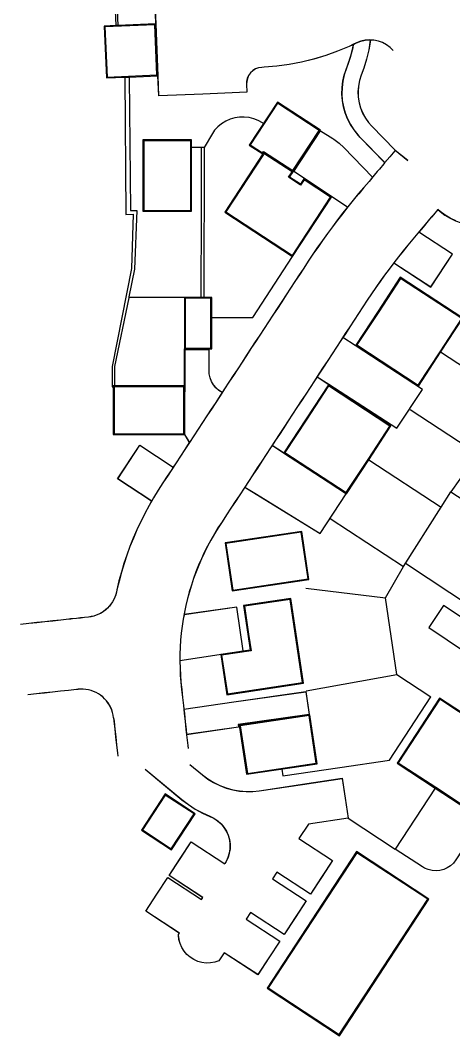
# Model space of a CAD drawing. Header units: metres. Extents: x 359124 to 359455, y 394422 to 394891.
# Drawn here: x 359141.6 to 359195.6, y 394422.4 to 394548.9 of the extents above; entities that cross this region are included whole.
import ezdxf

# ---------------------------------------------------------------- set-up
doc = ezdxf.new("R2010")
doc.units = ezdxf.units.M
for name, color, linetype in [('3D_LINES', 130, 'Continuous'), ('GARAGES FFL', 30, 'Continuous'), ('PLOTS EXTERNAL LEVEL', 3, 'Continuous'), ('PLOTS FFL', 1, 'Continuous')]:
    doc.layers.add(name, color=color, linetype=linetype)

msp = doc.modelspace()

# ---------------------------------------------------------------- linework, layer by layer
at = {"layer": '3D_LINES'}
for points in [[(359149.96, 394600.49, 18.55), (359150.64, 394586.88, 18.42), (359152.62, 394585.87, 18.4), (359153.57, 394563.9, 18.2), (359152.84, 394563.86, 18.19), (359153.52, 394548.2, 18.05)], [(359153.83, 394548.21, 19.4), (359153.15, 394563.58, 19.1), (359153.88, 394563.61, 19.1), (359153.39, 394574.86, 19.55), (359152.91, 394586.06, 20), (359150.93, 394587.07, 20), (359150.26, 394600.5, 19.5)], [(359183.07, 394545.83, 20.9), (359182.59, 394545.6, 20.88), (359181.14, 394545, 20.8), (359179.67, 394544.48, 20.73), (359178.18, 394544.03, 20.66), (359176.66, 394543.66, 20.52), (359175.12, 394543.36, 20.39), (359173.58, 394543.15, 20.25), (359172.02, 394543.01, 20.12), (359171.7, 394542.99, 20.11), (359171.31, 394542.93, 20.09), (359170.93, 394542.8, 20.08), (359170.6, 394542.59, 20.06), (359170.31, 394542.32, 20.05), (359170.07, 394541.99, 20.03), (359169.91, 394541.63, 20.02), (359169.83, 394541.24, 20), (359169.81, 394540.92, 19.99), (359169.86, 394539.91, 19.95), (359164.35, 394539.67, 19.6), (359158.88, 394539.44, 19.28), (359158.77, 394541.96, 19.4), (359158.52, 394548.42, 19.4), (359158.41, 394550.94, 19.5)], [(359183.06, 394545.84, 20.9), (359182.58, 394545.61, 20.88), (359181.14, 394545.01, 20.8), (359179.67, 394544.49, 20.73), (359178.17, 394544.04, 20.66), (359176.66, 394543.66, 20.52), (359175.12, 394543.37, 20.39), (359173.57, 394543.16, 20.25), (359172.02, 394543.02, 20.12), (359171.7, 394543, 20.11), (359171.31, 394542.94, 20.09), (359170.93, 394542.8, 20.08), (359170.59, 394542.6, 20.06), (359170.3, 394542.32, 20.05), (359170.07, 394542, 20.03), (359169.9, 394541.63, 20.02), (359169.82, 394541.24, 20), (359169.8, 394540.92, 19.99), (359169.85, 394539.92, 19.95), (359164.35, 394539.68, 19.6), (359158.89, 394539.45, 19.28), (359158.78, 394541.96, 19.4), (359158.53, 394548.42, 19.4), (359158.42, 394550.94, 19.5)], [(359188.09, 394545.1, 20.96), (359187.69, 394545.49, 20.97), (359187.25, 394545.82, 20.98), (359186.75, 394546.09, 21), (359186.23, 394546.28, 21.01), (359185.68, 394546.39, 21.02), (359185.13, 394546.43, 21), (359184.57, 394546.38, 20.97), (359184.03, 394546.26, 20.95), (359183.51, 394546.05, 20.92), (359183.06, 394545.84, 20.9)], [(359183.1, 394545.85, 20.9), (359183.07, 394545.83, 20.9)], [(359188.09, 394545.09, 20.96), (359187.69, 394545.49, 20.97), (359187.24, 394545.82, 20.98), (359186.75, 394546.08, 21), (359186.23, 394546.27, 21.01), (359185.68, 394546.38, 21.02), (359185.24, 394546.41, 21)], [(359171.9, 394536, 20), (359171.78, 394536.08, 20), (359171.26, 394536.37, 19.99), (359170.71, 394536.59, 19.98), (359170.12, 394536.74, 19.97), (359169.53, 394536.81, 19.96), (359168.93, 394536.8, 19.95), (359168.34, 394536.7, 19.94), (359167.76, 394536.54, 19.93), (359167.21, 394536.29, 19.92), (359166.7, 394535.98, 19.91), (359166.24, 394535.59, 19.9), (359165.83, 394535.16, 19.89), (359165.55, 394534.78, 19.88), (359164.52, 394533.01, 19.85), (359164.19, 394533.01, 18.85), (359162.97, 394533.01, 18.85)], [(359188.15, 394518.63, 20.16), (359192.78, 394515.64, 19.85), (359195.48, 394519.71, 20.1), (359191.27, 394522.47, 20.37)], [(359188.15, 394518.64, 20.16), (359192.77, 394515.65, 19.85), (359195.47, 394519.71, 20.1), (359191.26, 394522.46, 20.37)], [(359165.48, 394511.84, 19.45), (359170.58, 394511.84, 19.56), (359175.55, 394519.43, 20)], [(359162.08, 394514.34, 19.45), (359155.14, 394514.33, 18.87)], [(359178.59, 394504.44, 19.68), (359180.04, 394503.51, 19.55), (359188.53, 394498.04, 19.55), (359191.74, 394502.87, 19.85), (359183.36, 394508.35, 19.85), (359181.81, 394509.36, 19.82)], [(359178.6, 394504.45, 19.68), (359180.04, 394503.52, 19.55), (359188.53, 394498.05, 19.55), (359191.73, 394502.87, 19.85), (359183.35, 394508.34, 19.85), (359181.81, 394509.35, 19.82)], [(359166.79, 394502.51, 19.48), (359166.38, 394502.76, 19.47), (359166.01, 394503.08, 19.47), (359165.7, 394503.46, 19.47), (359165.45, 394503.88, 19.47), (359165.27, 394504.33, 19.46), (359165.17, 394504.81, 19.46), (359165.15, 394505.18, 19.46), (359165.15, 394507.82, 19.45), (359162.11, 394507.82, 19.45), (359162.09, 394497.25, 19.3), (359162.68, 394496.25, 19.29)], [(359166.78, 394502.51, 19.48), (359166.37, 394502.76, 19.47), (359166, 394503.08, 19.47), (359165.69, 394503.45, 19.47), (359165.44, 394503.87, 19.47), (359165.26, 394504.33, 19.46), (359165.16, 394504.81, 19.46), (359165.14, 394505.18, 19.46), (359165.14, 394507.81, 19.45), (359162.12, 394507.81, 19.45), (359162.1, 394497.25, 19.3), (359162.69, 394496.26, 19.29)], [(359203.67, 394501.16, 20.58), (359193.99, 394507.51, 19.85)], [(359190.2, 394500.36, 19.7), (359198.6, 394494.85, 20.25), (359198.81, 394494.71, 20.25)], [(359169.59, 394490.71, 19.27), (359171.03, 394489.82, 19.35), (359178.98, 394484.93, 19.35), (359182.21, 394489.88, 19.55), (359174.43, 394494.95, 19.55), (359172.99, 394495.89, 19.42)], [(359169.59, 394490.7, 19.27), (359171.02, 394489.82, 19.35), (359178.98, 394484.92, 19.35), (359182.23, 394489.89, 19.55), (359174.43, 394494.96, 19.55), (359172.99, 394495.89, 19.42)], [(359185.03, 394494.11, 19.55), (359194.05, 394488.2, 19.96)], [(359188.52, 394467.38, 19.55), (359187.1, 394476.91, 19.96), (359189.36, 394480.84, 19.96), (359194.05, 394488.2, 19.96), (359195.27, 394490.13, 19.96)], [(359180.24, 394486.81, 19.35), (359189.36, 394480.84, 19.96)], [(359189.61, 394481.22, 19.96), (359197.97, 394475.73, 20.35)], [(359177.19, 394478.13, 19.35), (359187.1, 394476.91, 19.96)], [(359214.28, 394470.35, 20.38), (359213.94, 394469.71, 20.37), (359213.65, 394469.23, 20.36), (359213.3, 394468.79, 20.35), (359212.88, 394468.4, 20.34), (359212.42, 394468.08, 20.33), (359211.92, 394467.83, 20.32), (359211.38, 394467.65, 20.31), (359210.83, 394467.54, 20.31), (359210.27, 394467.52, 20.3), (359209.71, 394467.57, 20.29), (359209.16, 394467.7, 20.28), (359208.63, 394467.91, 20.27), (359208.16, 394468.19, 20.26), (359208.13, 394468.21, 20.26), (359204.17, 394470.85, 20.35), (359203.5, 394469.85, 20.25), (359194.36, 394475.96, 20.25), (359192.51, 394473.2, 20.1), (359201.67, 394467.08, 20.1), (359206.44, 394463.9, 20), (359206.99, 394463.48, 19.98), (359207.49, 394463, 19.97), (359207.87, 394462.55, 19.95)], [(359203.51, 394469.84, 20.25), (359194.36, 394475.95, 20.25), (359192.53, 394473.2, 20.1), (359201.67, 394467.09, 20.1)], [(359161.51, 394469.11, 19.09), (359169.4, 394470.32, 19.35), (359168.6, 394475.77, 19.35), (359162.02, 394474.82, 19.01)], [(359161.51, 394469.12, 19.09), (359169.39, 394470.32, 19.35), (359168.59, 394475.76, 19.35), (359162.02, 394474.81, 19.01)], [(359177.25, 394465.32, 19.35), (359188.52, 394467.38, 19.55)], [(359188.52, 394467.38, 19.55), (359192.78, 394464.59, 19.6)], [(359162, 394463.06, 19.2), (359168.21, 394463.95, 19.35), (359177.2, 394465.24, 19.35), (359177.62, 394462.37, 19.45), (359168.77, 394461.12, 19.45), (359168.82, 394460.79, 19.45), (359162.34, 394459.86, 19.25)], [(359162, 394463.05, 19.2), (359168.21, 394463.94, 19.35), (359177.19, 394465.22, 19.35), (359177.61, 394462.37, 19.45), (359168.76, 394461.13, 19.45), (359168.81, 394460.8, 19.45), (359162.34, 394459.87, 19.25)], [(359181.42, 394455.79, 19.45), (359187.62, 394456.71, 19.6), (359192.78, 394464.59, 19.6)], [(359162.74, 394456.17, 19.21), (359164.32, 394454.86, 19.21), (359164.99, 394454.35, 19.21), (359165.72, 394453.91, 19.21), (359166.48, 394453.53, 19.21), (359167.27, 394453.23, 19.19), (359168.08, 394453.01, 19.17), (359168.92, 394452.86, 19.14), (359169.76, 394452.79, 19.12), (359170.61, 394452.8, 19.1), (359171.39, 394452.89, 19.08), (359176.77, 394453.69, 19.2), (359181.73, 394454.43, 19.45), (359182.1, 394451.95, 19.25), (359182.47, 394449.46, 19.05), (359177.52, 394448.73, 18.9), (359176.34, 394446.93, 18.8), (359180.53, 394444.19, 19), (359179.15, 394442.09, 18.98), (359177.77, 394439.99, 18.95), (359173.59, 394442.73, 18.71), (359173.06, 394441.91, 18.69), (359177.24, 394439.17, 18.95), (359175.86, 394437.07, 18.95), (359174.49, 394434.97, 18.95), (359170.3, 394437.71, 18.6), (359169.77, 394436.89, 18.58), (359173.95, 394434.15, 18.95), (359172.57, 394432.05, 18.9), (359171.2, 394429.95, 18.85), (359167.02, 394432.69, 18.5), (359166.36, 394431.69, 18.48), (359165.85, 394431.52, 18.47), (359165.32, 394431.43, 18.46), (359164.78, 394431.41, 18.45), (359164.25, 394431.48, 18.44), (359163.73, 394431.62, 18.43), (359163.23, 394431.84, 18.42), (359162.78, 394432.13, 18.41), (359162.37, 394432.48, 18.4), (359162.03, 394432.89, 18.39), (359161.74, 394433.35, 18.38), (359161.53, 394433.85, 18.37), (359161.39, 394434.37, 18.36), (359161.33, 394434.9, 18.36), (359161.33, 394434.99, 18.35), (359161.43, 394435.16, 18.35), (359157.25, 394437.9, 18.15), (359158.63, 394440, 18.35), (359160, 394442.09, 18.55), (359164.18, 394439.35, 18.43), (359164.34, 394439.59, 18.43), (359160.16, 394442.33, 18.55), (359161.53, 394444.43, 18.61), (359162.91, 394446.53, 18.66), (359167.09, 394443.79, 18.54)], [(359162.73, 394456.16, 19.21), (359164.31, 394454.85, 19.21), (359164.99, 394454.34, 19.21), (359165.71, 394453.9, 19.21), (359166.47, 394453.52, 19.21), (359167.26, 394453.22, 19.19), (359168.08, 394453, 19.17), (359168.92, 394452.85, 19.14), (359169.76, 394452.78, 19.12), (359170.61, 394452.79, 19.1), (359171.39, 394452.88, 19.08), (359176.78, 394453.68, 19.2), (359181.72, 394454.42, 19.45), (359182.09, 394451.95, 19.25), (359182.46, 394449.47, 19.05), (359177.51, 394448.73, 18.9), (359176.33, 394446.93, 18.8), (359180.51, 394444.19, 19), (359179.14, 394442.1, 18.98), (359177.77, 394440.01, 18.95), (359173.59, 394442.74, 18.71), (359173.04, 394441.91, 18.69), (359177.22, 394439.17, 18.95), (359175.85, 394437.08, 18.95), (359174.48, 394434.99, 18.95), (359170.3, 394437.73, 18.6), (359169.75, 394436.89, 18.58), (359173.94, 394434.15, 18.95), (359172.57, 394432.06, 18.9), (359171.2, 394429.97, 18.85), (359167.01, 394432.71, 18.5), (359166.36, 394431.7, 18.48), (359165.85, 394431.53, 18.47), (359165.32, 394431.44, 18.46), (359164.78, 394431.42, 18.45), (359164.25, 394431.49, 18.44), (359163.73, 394431.63, 18.43), (359163.24, 394431.85, 18.42), (359162.79, 394432.14, 18.41), (359162.38, 394432.49, 18.4), (359162.03, 394432.9, 18.39), (359161.75, 394433.36, 18.38), (359161.54, 394433.85, 18.37), (359161.4, 394434.37, 18.36), (359161.34, 394434.9, 18.36), (359161.34, 394434.99, 18.35), (359161.45, 394435.16, 18.35), (359157.26, 394437.9, 18.15), (359158.63, 394439.99, 18.35), (359160, 394442.08, 18.55), (359164.19, 394439.34, 18.43), (359164.35, 394439.59, 18.43), (359160.17, 394442.33, 18.55), (359161.54, 394444.42, 18.61), (359162.91, 394446.51, 18.66), (359167.09, 394443.77, 18.54), (359167.11, 394443.8, 18.54)], [(359174.21, 394455.59, 19.45), (359174.34, 394454.73, 19.45), (359181.42, 394455.79, 19.45)], [(359157.19, 394455.56, 19.21), (359161.75, 394451.77, 19.15), (359162.56, 394451.15, 19.14), (359163.41, 394450.59, 19.13), (359164.31, 394450.11, 19.12), (359165.24, 394449.69, 19.12), (359165.75, 394449.45, 19.11), (359166.21, 394449.13, 19.06), (359166.63, 394448.76, 19.01), (359167, 394448.32, 18.96), (359167.29, 394447.84, 18.91), (359167.52, 394447.33, 18.86), (359167.67, 394446.78, 18.81), (359167.74, 394446.23, 18.76), (359167.74, 394445.66, 18.71), (359167.65, 394445.1, 18.66), (359167.49, 394444.56, 18.62), (359167.25, 394444.05, 18.57), (359167.1, 394443.8, 18.54), (359167.09, 394443.79, 18.54)], [(359157.2, 394455.56, 19.21), (359161.75, 394451.78, 19.15), (359162.56, 394451.16, 19.14), (359163.42, 394450.6, 19.13), (359164.32, 394450.12, 19.12), (359165.24, 394449.7, 19.12), (359165.75, 394449.46, 19.11), (359166.22, 394449.14, 19.06), (359166.64, 394448.76, 19.01), (359167, 394448.33, 18.96), (359167.3, 394447.85, 18.91), (359167.53, 394447.33, 18.86), (359167.68, 394446.79, 18.81), (359167.75, 394446.23, 18.76), (359167.75, 394445.66, 18.71), (359167.66, 394445.1, 18.66), (359167.5, 394444.56, 18.62), (359167.26, 394444.05, 18.57), (359167.11, 394443.8, 18.54)], [(359193.31, 394453.22, 19.6), (359188.33, 394445.62, 19.05)], [(359182.47, 394449.46, 19.05), (359188.33, 394445.62, 19.05)], [(359198.22, 394450.01, 19.6), (359199.22, 394449.35, 19.6), (359195.88, 394444.26, 19.4), (359195.58, 394443.88, 19.38), (359195.22, 394443.54, 19.36), (359194.82, 394443.28, 19.34), (359194.37, 394443.08, 19.32), (359193.9, 394442.95, 19.3), (359193.41, 394442.91, 19.28), (359192.92, 394442.94, 19.26), (359192.44, 394443.06, 19.24), (359191.99, 394443.25, 19.22), (359191.73, 394443.4, 19.21), (359188.33, 394445.62, 19.05)]]:
    msp.add_polyline3d(points, dxfattribs=at)
at = {"layer": '3D_LINES', "linetype": 'Continuous', "lineweight": -3}
for points in [[(359183.1, 394545.85, 20.9), (359183.03, 394545.45, 20.9), (359182.77, 394544.38, 20.87), (359182.43, 394543.34, 20.85), (359182.23, 394542.82, 20.84), (359181.98, 394542.06, 20.82), (359181.8, 394541.28, 20.8), (359181.7, 394540.48, 20.78), (359181.68, 394539.68, 20.77), (359181.74, 394538.88, 20.75), (359181.88, 394538.09, 20.73), (359182.1, 394537.32, 20.72), (359182.39, 394536.58, 20.7), (359182.76, 394535.87, 20.68), (359183.19, 394535.2, 20.66), (359183.69, 394534.57, 20.65), (359183.93, 394534.31, 20.64), (359187.03, 394531.12, 20.54)], [(359185.24, 394546.41, 21.01), (359185.04, 394545.18, 20.98), (359184.77, 394544.04, 20.95), (359184.43, 394542.92, 20.92), (359184.08, 394542.01, 20.9), (359183.88, 394541.35, 20.88), (359183.75, 394540.67, 20.87), (359183.7, 394539.98, 20.85), (359183.73, 394539.29, 20.83), (359183.84, 394538.6, 20.82), (359184.02, 394537.94, 20.8), (359184.28, 394537.3, 20.78), (359184.62, 394536.69, 20.77), (359185.02, 394536.13, 20.75), (359185.38, 394535.72, 20.74), (359188.34, 394532.67, 20.64), (359189.89, 394531.41, 20.59)], [(359193.65, 394525.29, 20.53), (359193.93, 394525.04, 20.55), (359194.53, 394524.58, 20.59), (359195.17, 394524.2, 20.62), (359195.85, 394523.88, 20.67), (359196.56, 394523.64, 20.71), (359197.29, 394523.48, 20.76), (359198.04, 394523.39, 20.8), (359198.79, 394523.39, 20.83), (359199.53, 394523.46, 20.87), (359200.27, 394523.62, 20.9), (359200.98, 394523.85, 20.93), (359201.66, 394524.16, 20.98), (359202.31, 394524.54, 21.02), (359202.91, 394524.98, 21.07), (359203.46, 394525.49, 21.11), (359203.56, 394525.6, 21.12)]]:
    msp.add_polyline3d(points, dxfattribs=at)
at = {"layer": '3D_LINES', "ltscale": 0.1}
msp.add_polyline3d([(359183.12, 394545.86, 20.9), (359183.51, 394546.05, 20.92), (359184.03, 394546.25, 20.95), (359184.57, 394546.37, 20.97), (359185.13, 394546.42, 21), (359185.22, 394546.41, 21), (359185.03, 394545.19, 20.98), (359184.76, 394544.04, 20.95), (359184.42, 394542.92, 20.92), (359184.07, 394542.01, 20.9), (359183.87, 394541.35, 20.88), (359183.74, 394540.67, 20.87), (359183.69, 394539.98, 20.85), (359183.72, 394539.29, 20.83), (359183.83, 394538.6, 20.82), (359184.01, 394537.94, 20.8), (359184.27, 394537.29, 20.78), (359184.61, 394536.69, 20.77), (359185.01, 394536.12, 20.75), (359185.38, 394535.71, 20.74), (359188.33, 394532.67, 20.64), (359188.29, 394532.62, 20.64), (359187.65, 394531.86, 20.59), (359187.03, 394531.13, 20.54), (359183.94, 394534.32, 20.64), (359183.7, 394534.58, 20.65), (359183.2, 394535.2, 20.66), (359182.77, 394535.87, 20.68), (359182.4, 394536.58, 20.7), (359182.11, 394537.33, 20.72), (359181.89, 394538.1, 20.73), (359181.75, 394538.88, 20.75), (359181.69, 394539.68, 20.77), (359181.71, 394540.48, 20.78), (359181.81, 394541.27, 20.8), (359181.99, 394542.05, 20.82), (359182.24, 394542.81, 20.84), (359182.44, 394543.33, 20.85), (359182.78, 394544.38, 20.87), (359183.04, 394545.45, 20.9)], close=True, dxfattribs=at)
at = {"layer": '3D_LINES', "linetype": 'Continuous'}
for points in [[(359154.65, 394541.78, 18.05), (359154.77, 394524.69, 18.03), (359155.69, 394524.73, 18.03), (359155.48, 394517.93, 18.02), (359153.08, 394505.74, 18), (359153.05, 394503.2, 18), (359153.2, 394503.2, 18)], [(359155.17, 394541.8, 18.57), (359155.35, 394525.18, 18.85), (359156.13, 394525.19, 18.85), (359155.86, 394517.87, 18.87), (359155.16, 394514.42, 18.87), (359155.13, 394514.29, 18.87), (359153.38, 394505.73, 19.26), (359153.37, 394503.31, 18.9)], [(359182.4, 394525.59, 20.24), (359175.71, 394530.02, 20), (359179.04, 394535.11, 20), (359180.56, 394534.14, 20.09), (359180.7, 394534.05, 20.1), (359181.34, 394533.57, 20.14), (359181.92, 394533.02, 20.18), (359185.51, 394529.32, 20.43)], [(359182.4, 394525.6, 20.24), (359175.72, 394530.02, 20), (359179.04, 394535.1, 20), (359180.55, 394534.14, 20.09), (359180.69, 394534.04, 20.1), (359181.33, 394533.56, 20.14), (359181.91, 394533.01, 20.18), (359185.5, 394529.32, 20.43), (359185.5, 394529.32, 20.43)], [(359164.17, 394514.34, 19.45), (359164.18, 394524.96, 18.85), (359164.19, 394533.01, 18.85)], [(359164.52, 394533.01, 19.85), (359164.5, 394514.34, 19.45)], [(359162.08, 394503.31, 19.3), (359162.08, 394507.93, 19.45)], [(359157.98, 394488.95, 19.09), (359153.75, 394491.74, 19.31), (359156.5, 394495.93, 19.45), (359160.68, 394493.2, 19.2)], [(359157.99, 394488.96, 19.09), (359153.76, 394491.74, 19.31), (359156.5, 394495.92, 19.45), (359160.68, 394493.19, 19.2)], [(359198.6, 394494.85, 20.25), (359195.27, 394490.13, 19.96), (359203.77, 394484.6, 20.35), (359214.46, 394477.65, 20.35)]]:
    msp.add_polyline3d(points, dxfattribs=at)
at = {"layer": '3D_LINES', "ltscale": 0.1}
for points in [[(359189.88, 394531.4, 20.59), (359188.34, 394532.66, 20.64), (359188.3, 394532.62, 20.64), (359187.65, 394531.85, 20.59), (359187.01, 394531.09, 20.54), (359186.91, 394530.98, 20.53), (359186.36, 394530.32, 20.49), (359186.1, 394530.01, 20.47), (359185.72, 394529.56, 20.45), (359185.07, 394528.8, 20.4), (359184.43, 394528.03, 20.36), (359183.78, 394527.26, 20.32), (359183.11, 394526.45, 20.28), (359182.44, 394525.64, 20.24), (359181.79, 394524.81, 20.2), (359181.15, 394523.98, 20.16), (359180.51, 394523.14, 20.13), (359179.89, 394522.3, 20.09), (359179.27, 394521.44, 20.06), (359178.67, 394520.58, 20.03), (359178.08, 394519.71, 20), (359177.49, 394518.84, 19.97), (359176.94, 394517.99, 19.94), (359176.39, 394517.16, 19.91), (359175.84, 394516.32, 19.89), (359175.3, 394515.48, 19.86), (359174.75, 394514.65, 19.84), (359174.2, 394513.81, 19.81), (359173.65, 394512.98, 19.79), (359173.1, 394512.14, 19.76), (359172.56, 394511.3, 19.74), (359172.01, 394510.47, 19.71), (359171.46, 394509.63, 19.69), (359170.91, 394508.79, 19.66), (359170.36, 394507.96, 19.64), (359169.82, 394507.12, 19.61), (359169.27, 394506.28, 19.59), (359168.72, 394505.45, 19.56), (359168.17, 394504.61, 19.54), (359167.62, 394503.77, 19.51), (359167.08, 394502.94, 19.49), (359166.53, 394502.1, 19.46), (359165.98, 394501.26, 19.44), (359165.43, 394500.43, 19.41), (359164.88, 394499.59, 19.39), (359164.34, 394498.76, 19.36), (359163.79, 394497.92, 19.34), (359163.24, 394497.08, 19.31), (359162.69, 394496.25, 19.29), (359162.14, 394495.41, 19.26), (359161.6, 394494.57, 19.24), (359161.05, 394493.74, 19.21), (359160.5, 394492.9, 19.19), (359159.95, 394492.06, 19.16), (359159.4, 394491.23, 19.14), (359158.82, 394490.33, 19.12), (359158.23, 394489.37, 19.09), (359157.67, 394488.4, 19.08), (359157.14, 394487.41, 19.06), (359156.63, 394486.4, 19.04), (359156.16, 394485.38, 19.03), (359155.71, 394484.35, 19.02), (359155.29, 394483.3, 19.01), (359154.91, 394482.25, 19.01), (359154.55, 394481.18, 19), (359154.22, 394480.1, 19), (359153.93, 394479.01, 19), (359153.67, 394477.92, 19), (359153.6, 394477.64, 19)], [(359186.91, 394530.98, 20.53), (359186.36, 394530.33, 20.49), (359186.09, 394530.01, 20.47)], [(359187.03, 394531.12, 20.54), (359187, 394531.09, 20.54), (359186.91, 394530.98, 20.53)], [(359185.5, 394529.32, 20.43), (359185.07, 394528.8, 20.4), (359184.42, 394528.04, 20.36), (359183.77, 394527.27, 20.32), (359183.1, 394526.46, 20.28), (359182.44, 394525.64, 20.24), (359182.4, 394525.6, 20.24)], [(359186.09, 394530.01, 20.47), (359185.71, 394529.57, 20.45), (359185.51, 394529.32, 20.43)], [(359195.86, 394523.89, 20.67), (359195.18, 394524.21, 20.62), (359194.54, 394524.59, 20.59), (359193.94, 394525.04, 20.55), (359193.65, 394525.3, 20.53), (359193.64, 394525.31, 20.53), (359193.64, 394525.3, 20.53), (359193.09, 394524.65, 20.49), (359192.82, 394524.33, 20.47), (359192.44, 394523.88, 20.45), (359191.8, 394523.12, 20.4), (359191.15, 394522.35, 20.36), (359190.51, 394521.59, 20.32), (359189.9, 394520.87, 20.28), (359189.31, 394520.13, 20.24), (359188.72, 394519.39, 20.2), (359188.14, 394518.64, 20.16), (359187.57, 394517.88, 20.13), (359187, 394517.12, 20.09), (359186.45, 394516.35, 20.06), (359185.9, 394515.57, 20.03), (359185.37, 394514.79, 20), (359184.84, 394514, 19.97), (359184.3, 394513.17, 19.94), (359183.75, 394512.34, 19.91), (359183.2, 394511.5, 19.89), (359182.66, 394510.66, 19.86), (359182.11, 394509.83, 19.84), (359181.56, 394508.99, 19.81), (359181.01, 394508.15, 19.79), (359180.46, 394507.32, 19.76), (359179.92, 394506.48, 19.74), (359179.37, 394505.64, 19.71), (359178.82, 394504.81, 19.69), (359178.27, 394503.97, 19.66), (359177.72, 394503.13, 19.64), (359177.18, 394502.3, 19.61), (359176.63, 394501.46, 19.59), (359176.08, 394500.62, 19.56), (359175.53, 394499.79, 19.54), (359174.98, 394498.95, 19.51), (359174.44, 394498.12, 19.49), (359173.89, 394497.28, 19.46), (359173.34, 394496.44, 19.44), (359172.79, 394495.61, 19.41), (359172.24, 394494.77, 19.39), (359171.7, 394493.93, 19.36), (359171.15, 394493.1, 19.34), (359170.6, 394492.26, 19.31), (359170.05, 394491.42, 19.29), (359169.5, 394490.59, 19.26), (359168.96, 394489.75, 19.24), (359168.41, 394488.91, 19.21), (359167.86, 394488.08, 19.19), (359167.31, 394487.24, 19.16), (359166.76, 394486.4, 19.14), (359166.25, 394485.62, 19.12), (359165.8, 394484.88, 19.09), (359165.36, 394484.12, 19.08), (359164.95, 394483.35, 19.06), (359164.55, 394482.57, 19.04), (359164.18, 394481.77, 19.03), (359163.84, 394480.97, 19.02), (359163.51, 394480.16, 19.01), (359163.21, 394479.34, 19.01), (359162.94, 394478.51, 19), (359162.68, 394477.67, 19), (359162.45, 394476.83, 19), (359162.25, 394475.98, 19), (359162.07, 394475.12, 19.01), (359161.91, 394474.26, 19.01), (359161.78, 394473.4, 19.02), (359161.67, 394472.53, 19.03), (359161.59, 394471.66, 19.05), (359161.54, 394470.79, 19.06), (359161.5, 394469.92, 19.08), (359161.5, 394469.04, 19.09), (359161.52, 394468.17, 19.11), (359161.56, 394467.29, 19.13), (359161.63, 394466.42, 19.14), (359161.72, 394465.5, 19.16), (359161.83, 394464.5, 19.18), (359161.94, 394463.51, 19.19), (359162.05, 394462.52, 19.21), (359162.15, 394461.52, 19.23), (359162.26, 394460.53, 19.24), (359162.37, 394459.53, 19.26), (359162.48, 394458.54, 19.28), (359162.52, 394458.15, 19.28)], [(359182.4, 394525.59, 20.24), (359181.78, 394524.82, 20.2), (359181.14, 394523.99, 20.16), (359180.5, 394523.15, 20.13), (359179.88, 394522.3, 20.09), (359179.27, 394521.45, 20.06), (359178.66, 394520.59, 20.03), (359178.07, 394519.72, 20), (359177.48, 394518.84, 19.97), (359176.93, 394518, 19.94), (359176.38, 394517.16, 19.91), (359175.84, 394516.33, 19.89), (359175.29, 394515.49, 19.86), (359174.74, 394514.65, 19.84), (359174.19, 394513.82, 19.81), (359173.64, 394512.98, 19.79), (359173.1, 394512.14, 19.76), (359172.55, 394511.31, 19.74), (359172, 394510.47, 19.71), (359171.45, 394509.63, 19.69), (359170.9, 394508.8, 19.66), (359170.35, 394507.96, 19.64), (359169.81, 394507.13, 19.61), (359169.26, 394506.29, 19.59), (359168.71, 394505.45, 19.56), (359168.16, 394504.62, 19.54), (359167.61, 394503.78, 19.51), (359167.07, 394502.94, 19.49), (359166.79, 394502.51, 19.48)], [(359193.65, 394525.29, 20.53), (359193.1, 394524.64, 20.49), (359192.83, 394524.32, 20.47)], [(359192.83, 394524.32, 20.47), (359192.45, 394523.88, 20.45), (359191.81, 394523.11, 20.4), (359191.27, 394522.47, 20.37)], [(359191.26, 394522.46, 20.37), (359191.16, 394522.35, 20.36), (359190.52, 394521.59, 20.32), (359189.91, 394520.86, 20.28), (359189.31, 394520.12, 20.24), (359188.73, 394519.38, 20.2), (359188.15, 394518.64, 20.16)], [(359188.15, 394518.63, 20.16), (359188.14, 394518.63, 20.16), (359187.57, 394517.87, 20.13), (359187.01, 394517.11, 20.09), (359186.46, 394516.34, 20.06), (359185.91, 394515.57, 20.03), (359185.38, 394514.78, 20), (359184.85, 394513.99, 19.97), (359184.31, 394513.17, 19.94), (359183.76, 394512.33, 19.91), (359183.21, 394511.49, 19.89), (359182.66, 394510.66, 19.86), (359182.12, 394509.82, 19.84), (359181.81, 394509.36, 19.82)], [(359181.81, 394509.35, 19.82), (359181.57, 394508.98, 19.81), (359181.02, 394508.15, 19.79), (359180.47, 394507.31, 19.76), (359179.92, 394506.47, 19.74), (359179.38, 394505.64, 19.71), (359178.83, 394504.8, 19.69), (359178.6, 394504.45, 19.68)], [(359178.59, 394504.44, 19.68), (359178.28, 394503.96, 19.66), (359177.73, 394503.13, 19.64), (359177.18, 394502.29, 19.61), (359176.64, 394501.46, 19.59), (359176.09, 394500.62, 19.56), (359175.54, 394499.78, 19.54), (359174.99, 394498.95, 19.51), (359174.44, 394498.11, 19.49), (359173.9, 394497.27, 19.46), (359173.35, 394496.44, 19.44), (359172.99, 394495.89, 19.42)], [(359166.78, 394502.51, 19.48), (359166.52, 394502.11, 19.46), (359165.97, 394501.27, 19.44), (359165.42, 394500.43, 19.41), (359164.87, 394499.6, 19.39), (359164.33, 394498.76, 19.36), (359163.78, 394497.92, 19.34), (359163.23, 394497.09, 19.31), (359162.69, 394496.26, 19.29)], [(359162.68, 394496.25, 19.29), (359162.13, 394495.41, 19.26), (359161.59, 394494.58, 19.24), (359161.04, 394493.74, 19.21), (359160.68, 394493.2, 19.2)], [(359172.99, 394495.89, 19.42), (359172.8, 394495.6, 19.41), (359172.25, 394494.76, 19.39), (359171.7, 394493.93, 19.36), (359171.16, 394493.09, 19.34), (359170.61, 394492.25, 19.31), (359170.06, 394491.42, 19.29), (359169.59, 394490.71, 19.27)], [(359160.68, 394493.19, 19.2), (359160.49, 394492.91, 19.19), (359159.94, 394492.07, 19.16), (359159.39, 394491.23, 19.14), (359158.81, 394490.34, 19.12), (359158.23, 394489.38, 19.09), (359157.99, 394488.96, 19.09)], [(359169.59, 394490.7, 19.27), (359169.51, 394490.58, 19.26), (359168.96, 394489.74, 19.24), (359168.42, 394488.91, 19.21), (359167.87, 394488.07, 19.19), (359167.32, 394487.24, 19.16), (359166.77, 394486.4, 19.14), (359166.26, 394485.62, 19.12), (359165.81, 394484.87, 19.09), (359165.37, 394484.11, 19.08), (359164.96, 394483.34, 19.06), (359164.56, 394482.56, 19.04), (359164.19, 394481.77, 19.03), (359163.85, 394480.97, 19.02), (359163.52, 394480.16, 19.01), (359163.22, 394479.34, 19.01), (359162.95, 394478.51, 19), (359162.69, 394477.67, 19), (359162.46, 394476.83, 19), (359162.26, 394475.98, 19), (359162.08, 394475.12, 19.01), (359162.02, 394474.82, 19.01)], [(359157.98, 394488.95, 19.09), (359157.66, 394488.4, 19.08), (359157.13, 394487.41, 19.06), (359156.63, 394486.41, 19.04), (359156.15, 394485.39, 19.03), (359155.7, 394484.35, 19.02), (359155.29, 394483.31, 19.01), (359154.9, 394482.25, 19.01), (359154.54, 394481.18, 19), (359154.22, 394480.1, 19), (359153.92, 394479.02, 19), (359153.66, 394477.92, 19), (359153.59, 394477.64, 19)], [(359153.6, 394477.64, 19), (359153.52, 394477.31, 19.01), (359153.41, 394477, 19), (359153.27, 394476.7, 19), (359153.11, 394476.41, 19), (359152.92, 394476.13, 18.99), (359152.72, 394475.87, 18.98), (359152.49, 394475.63, 18.97), (359152.24, 394475.4, 18.95), (359151.97, 394475.2, 18.94), (359151.69, 394475.02, 18.92), (359151.4, 394474.87, 18.9), (359151.09, 394474.74, 18.88), (359150.77, 394474.64, 18.85), (359150.45, 394474.56, 18.83), (359150.11, 394474.51, 18.8), (359149.62, 394474.46, 18.78), (359149.12, 394474.4, 18.75), (359148.62, 394474.35, 18.73), (359148.12, 394474.3, 18.7), (359147.9, 394474.27, 18.69), (359147.67, 394474.25, 18.68), (359146.68, 394474.14, 18.63), (359145.68, 394474.03, 18.58), (359144.69, 394473.92, 18.53), (359143.69, 394473.82, 18.48), (359142.7, 394473.71, 18.43), (359141.63, 394473.59, 18.38)], [(359153.59, 394477.64, 19), (359153.51, 394477.32, 19.01), (359153.4, 394477, 19), (359153.26, 394476.7, 19), (359153.1, 394476.41, 19), (359152.92, 394476.13, 18.99), (359152.71, 394475.87, 18.98), (359152.48, 394475.63, 18.97), (359152.23, 394475.41, 18.95), (359151.97, 394475.21, 18.94), (359151.69, 394475.03, 18.92), (359151.39, 394474.88, 18.9), (359151.09, 394474.75, 18.88), (359150.77, 394474.65, 18.85), (359150.45, 394474.57, 18.83), (359150.11, 394474.52, 18.8), (359149.61, 394474.47, 18.78), (359149.12, 394474.41, 18.75), (359148.62, 394474.36, 18.73), (359148.12, 394474.31, 18.7), (359147.89, 394474.28, 18.69)], [(359162.02, 394474.81, 19.01), (359161.92, 394474.26, 19.01), (359161.79, 394473.4, 19.02), (359161.68, 394472.53, 19.03), (359161.6, 394471.66, 19.05), (359161.55, 394470.79, 19.06), (359161.51, 394469.91, 19.08), (359161.51, 394469.12, 19.09)], [(359147.89, 394474.28, 18.69), (359147.67, 394474.26, 18.68), (359146.68, 394474.15, 18.63), (359145.68, 394474.04, 18.58), (359144.69, 394473.93, 18.53), (359143.69, 394473.83, 18.48), (359142.7, 394473.72, 18.43), (359141.63, 394473.6, 18.38)], [(359161.51, 394469.11, 19.09), (359161.51, 394469.04, 19.09), (359161.53, 394468.17, 19.11), (359161.57, 394467.29, 19.13), (359161.64, 394466.42, 19.14), (359161.73, 394465.5, 19.16), (359161.84, 394464.5, 19.18), (359161.95, 394463.51, 19.19), (359162, 394463.06, 19.2)], [(359148.84, 394465.52, 18.81), (359148.62, 394465.5, 18.8), (359147.63, 394465.39, 18.75), (359146.63, 394465.28, 18.7), (359145.64, 394465.18, 18.65), (359144.64, 394465.07, 18.6), (359143.65, 394464.96, 18.55), (359142.58, 394464.84, 18.5)], [(359148.85, 394465.51, 18.81), (359148.62, 394465.49, 18.8), (359147.63, 394465.38, 18.75), (359146.63, 394465.27, 18.7), (359145.64, 394465.17, 18.65), (359144.64, 394465.06, 18.6), (359143.65, 394464.95, 18.55), (359142.58, 394464.83, 18.5)], [(359153.25, 394461.98, 19.2), (359153.2, 394462.31, 19.19), (359153.13, 394462.63, 19.18), (359153.02, 394462.95, 19.17), (359152.89, 394463.26, 19.16), (359152.74, 394463.55, 19.14), (359152.56, 394463.83, 19.13), (359152.36, 394464.1, 19.11), (359152.13, 394464.34, 19.09), (359151.89, 394464.57, 19.07), (359151.63, 394464.78, 19.05), (359151.35, 394464.96, 19.03), (359151.06, 394465.13, 19), (359150.76, 394465.26, 18.97), (359150.44, 394465.37, 18.95), (359150.12, 394465.46, 18.92), (359149.79, 394465.51, 18.89), (359149.46, 394465.54, 18.86), (359149.13, 394465.54, 18.83), (359148.84, 394465.52, 18.81)], [(359153.24, 394461.98, 19.2), (359153.19, 394462.31, 19.19), (359153.12, 394462.63, 19.18), (359153.01, 394462.94, 19.17), (359152.88, 394463.25, 19.16), (359152.73, 394463.55, 19.14), (359152.55, 394463.83, 19.13), (359152.35, 394464.09, 19.11), (359152.13, 394464.34, 19.09), (359151.88, 394464.57, 19.07), (359151.62, 394464.77, 19.05), (359151.35, 394464.96, 19.03), (359151.06, 394465.12, 19), (359150.75, 394465.25, 18.97), (359150.44, 394465.36, 18.95), (359150.12, 394465.45, 18.92), (359149.79, 394465.5, 18.89), (359149.46, 394465.53, 18.86), (359149.13, 394465.53, 18.83), (359148.84, 394465.51, 18.81)], [(359153.24, 394461.98, 19.2), (359153.29, 394461.57, 19.21), (359153.39, 394460.57, 19.23), (359153.5, 394459.58, 19.24), (359153.61, 394458.58, 19.26), (359153.72, 394457.59, 19.28), (359153.76, 394457.2, 19.28)], [(359153.25, 394461.98, 19.2), (359153.3, 394461.57, 19.21), (359153.4, 394460.57, 19.23), (359153.51, 394459.58, 19.24), (359153.62, 394458.58, 19.26), (359153.73, 394457.59, 19.28), (359153.77, 394457.2, 19.28)], [(359162, 394463.05, 19.2), (359162.06, 394462.52, 19.21), (359162.16, 394461.52, 19.23), (359162.27, 394460.53, 19.24), (359162.34, 394459.87, 19.25)], [(359162.34, 394459.86, 19.25), (359162.38, 394459.53, 19.26), (359162.49, 394458.54, 19.28), (359162.53, 394458.15, 19.28)]]:
    msp.add_polyline3d(points, dxfattribs=at)
at = {"layer": 'GARAGES FFL', "linetype": 'Continuous'}
for points, elevation in [([(359158.37, 394548.31), (359152.17, 394548.04), (359152.45, 394541.78), (359158.65, 394542.06)], 19.4), ([(359178.87, 394535.15), (359173.68, 394538.54), (359170.28, 394533.36), (359171.81, 394532.36), (359171.92, 394532.54), (359175.59, 394530.14)], 20), ([(359165.38, 394514.24), (359162.18, 394514.24), (359162.18, 394508.03), (359165.38, 394508.03)], 19.45), ([(359163.27, 394449.99), (359159.69, 394452.34), (359156.84, 394448), (359160.43, 394445.65)], 19)]:
    msp.add_lwpolyline(points, close=True, dxfattribs=dict(at, elevation=elevation))
at = {"layer": 'PLOTS EXTERNAL LEVEL', "linetype": 'Continuous'}
for points in [[(359158.47, 394548.42, 19.4), (359153.83, 394548.21, 19.4), (359153.52, 394548.2, 18.05), (359152.07, 394548.13, 18.05), (359152.35, 394541.68, 18.05), (359154.65, 394541.78, 18.05), (359155.17, 394541.8, 18.57), (359158.75, 394541.96, 19.4), (359158.47, 394548.42, 19.4)], [(359179.01, 394535.17, 20), (359173.65, 394538.68, 20), (359170.14, 394533.33, 20), (359171.84, 394532.22, 20), (359171.95, 394532.4, 20), (359175.61, 394530, 20), (359179.01, 394535.17, 20)], [(359162.97, 394533.96, 18.85), (359156.91, 394533.96, 18.85), (359156.91, 394525.08, 18.85), (359162.97, 394525.08, 18.85), (359162.97, 394533.96, 18.85)], [(359180.41, 394526.85, 20), (359176.94, 394529.13, 20), (359176.51, 394528.47, 20), (359175.18, 394529.34, 20), (359175.61, 394530, 20), (359171.95, 394532.4, 20), (359171.84, 394532.22, 20), (359167.09, 394524.97, 20), (359175.55, 394519.43, 20), (359180.41, 394526.85, 20)], [(359196.76, 394511.74, 19.85), (359188.96, 394516.85, 19.85), (359186.19, 394512.62, 19.85), (359183.42, 394508.39, 19.85), (359191.22, 394503.28, 19.85), (359193.99, 394507.51, 19.85), (359196.76, 394511.74, 19.85)], [(359165.48, 394514.34, 19.45), (359162.08, 394514.34, 19.45), (359162.08, 394507.93, 19.45), (359165.48, 394507.93, 19.45), (359165.48, 394514.34, 19.45)], [(359162.08, 394503.31, 19.3), (359153.37, 394503.31, 19.3), (359153.2, 394503.31, 18), (359153.2, 394497.25, 18), (359162.08, 394497.25, 19.3), (359162.08, 394503.31, 19.3)], [(359187.8, 394498.34, 19.55), (359180, 394503.45, 19.55), (359177.23, 394499.22, 19.55), (359174.45, 394494.99, 19.55), (359182.26, 394489.88, 19.55), (359185.03, 394494.11, 19.55), (359187.8, 394498.34, 19.55)], [(359176.69, 394485.2, 19.35), (359167.13, 394483.77, 19.35), (359168.02, 394477.77, 19.35), (359177.58, 394479.2, 19.35), (359176.69, 394485.2, 19.35)], [(359175.32, 394476.84, 19.35), (359169.43, 394475.96, 19.35), (359169.96, 394472.38, 19.35), (359170.26, 394470.4, 19.35), (359166.59, 394469.85, 19.35), (359167.34, 394464.85, 19.35), (359176.89, 394466.28, 19.35), (359175.32, 394476.84, 19.35)], [(359203.51, 394458.1, 19.6), (359198.61, 394461.31, 19.6), (359193.86, 394464.42, 19.6), (359188.56, 394456.33, 19.6), (359193.31, 394453.22, 19.6), (359198.22, 394450.01, 19.6), (359203.51, 394458.1, 19.6)], [(359177.69, 394462.35, 19.45), (359168.91, 394461.04, 19.45), (359169.82, 394454.93, 19.45), (359178.6, 394456.24, 19.45), (359177.69, 394462.35, 19.45)], [(359163.41, 394450.02, 19), (359159.66, 394452.48, 19), (359156.71, 394447.97, 18.55), (359160.46, 394445.51, 18.7), (359163.41, 394450.02, 19)], [(359192.53, 394439.39, 18.85), (359183.51, 394445.3, 18.85), (359172.36, 394428.28, 18.85), (359181.38, 394422.37, 18.85), (359192.53, 394439.39, 18.85)]]:
    msp.add_polyline3d(points, close=True, dxfattribs=at)
at = {"layer": 'PLOTS FFL', "linetype": 'Continuous'}
for points, elevation in [([(359162.87, 394533.86), (359157.01, 394533.86), (359157.01, 394525.18), (359162.87, 394525.18)], 19), ([(359180.28, 394526.83), (359176.97, 394528.99), (359176.54, 394528.33), (359175.04, 394529.31), (359175.48, 394529.97), (359171.98, 394532.26), (359171.92, 394532.16), (359167.23, 394525), (359175.52, 394519.57)], 20.15), ([(359196.62, 394511.71), (359188.99, 394516.71), (359186.27, 394512.56), (359183.56, 394508.42), (359191.19, 394503.41), (359193.91, 394507.56)], 20), ([(359161.98, 394503.21), (359153.3, 394503.21), (359153.3, 394497.35), (359161.98, 394497.35)], 19.45), ([(359187.66, 394498.31), (359180.03, 394503.32), (359177.31, 394499.17), (359174.59, 394495.02), (359182.23, 394490.02), (359184.94, 394494.17)], 19.7), ([(359176.6, 394485.08), (359167.24, 394483.69), (359168.11, 394477.88), (359177.47, 394479.28)], 19.5), ([(359175.23, 394476.72), (359169.54, 394475.87), (359170.06, 394472.4), (359170.38, 394470.31), (359166.7, 394469.76), (359167.42, 394464.96), (359176.78, 394466.36)], 19.5), ([(359203.37, 394458.07), (359198.55, 394461.23), (359193.89, 394464.28), (359188.7, 394456.36), (359193.37, 394453.31), (359198.19, 394450.15)], 19.75), ([(359177.61, 394462.24), (359169.02, 394460.96), (359169.91, 394455.04), (359178.49, 394456.33)], 19.6), ([(359192.39, 394439.36), (359183.54, 394445.16), (359172.49, 394428.31), (359181.35, 394422.51)], 19)]:
    msp.add_lwpolyline(points, close=True, dxfattribs=dict(at, elevation=elevation))

doc.saveas('drawing.dxf')
